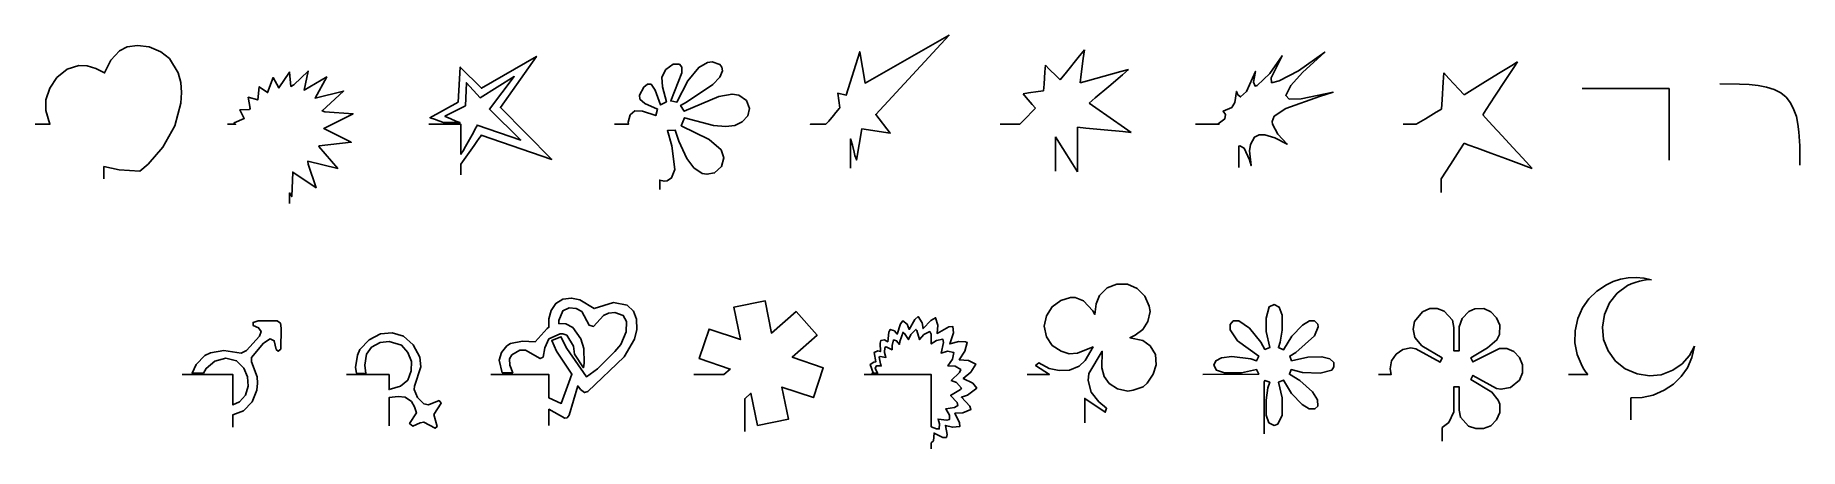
# Model space of a CAD drawing. Extents: x 5887 to 7299, y 436 to 766.
import ezdxf

# ---------------------------------------------------------------- set-up
doc = ezdxf.new("R2010")
doc.units = 0
doc.header["$LTSCALE"] = 29.195644
doc.header["$MEASUREMENT"] = 0

msp = doc.modelspace()

# ---------------------------------------------------------------- linework, layer by layer
at = {"linetype": 'Continuous'}
for points in [[(6509.16883, 695.148284), (6507.125135, 695.148284), (6519.387305, 695.148284), (6520.263175, 696.024153), (6521.722957, 697.775892), (6525.51839, 702.155238), (6527.562086, 704.49089), (6529.021868, 706.534585), (6530.189693, 707.702411), (6530.773606, 708.286323), (6529.021868, 719.964581), (6535.736866, 718.504799), (6546.539254, 753.247615), (6550.918601, 728.139361), (6618.068582, 766.385655), (6559.385337, 703.031108), (6571.063595, 688.141329), (6548.290993, 691.644806), (6543.911646, 666.536553), (6543.911646, 667.120465), (6543.327733, 668.288291), (6542.74382, 670.331986), (6542.159908, 672.959594), (6540.700125, 678.506767), (6539.240343, 683.470026), (6539.240343, 660.113511)], [(5886.7177, 695.148284), (5898.395957, 695.148284), (5895.184436, 706.242628), (5895.184436, 714.709365), (5898.395957, 724.051971), (5903.94313, 732.518708), (5912.11791, 739.233706), (5921.460516, 742.15327), (5928.175514, 741.861314), (5935.182469, 739.817619), (5942.189423, 736.314142), (5947.152683, 746.532617), (5954.159637, 753.831528), (5960.290723, 757.043049), (5968.465503, 758.210875), (5977.808109, 757.043049), (5987.150715, 753.247615), (5994.15767, 747.700443), (6001.164624, 736.314142), (6003.208319, 728.723274), (6003.792232, 720.548494), (6003.208319, 712.081757), (5998.537016, 693.980458), (5988.902454, 676.755028), (5976.93224, 663.325032), (5970.509198, 657.777859), (5953.867681, 658.653729), (5941.60551, 661.281337), (5941.60551, 651.646774)], [(6201.738698, 695.148284), (6227.430865, 695.148284), (6227.430865, 671.207856), (6229.182604, 673.835464), (6230.934342, 677.338941), (6235.313689, 684.929808), (6237.357384, 688.725242), (6238.817166, 691.644806), (6239.984992, 693.688501), (6240.276949, 694.272414), (6240.276949, 694.564371), (6275.311721, 682.594157), (6250.203468, 707.410454), (6270.056505, 733.394577), (6242.904557, 716.461104), (6231.810212, 728.431318), (6230.934342, 710.038062), (6214.584782, 701.571325), (6214.876738, 701.279369), (6216.044564, 700.987412), (6219.256085, 699.52763), (6223.343475, 697.775892), (6226.554996, 696.608066), (6213.416956, 696.608066), (6209.621522, 698.067848), (6206.118045, 699.235674), (6203.490437, 700.111543), (6202.906524, 700.4035), (6202.614568, 700.4035), (6225.095214, 712.957626), (6226.846952, 740.985445), (6243.780426, 724.051971), (6287.865848, 749.452181), (6258.962161, 708.57828), (6300.128019, 667.120465), (6243.488469, 686.38959), (6243.196513, 685.805678), (6242.028687, 684.053939), (6239.984992, 681.426331), (6237.941297, 678.21481), (6227.430865, 663.325032), (6227.430865, 654.858295)], [(6707.115296, 730.766969), (6712.110995, 736.973747), (6721.388722, 748.50062), (6726.384421, 754.707397)], [(6726.384421, 754.707397), (6725.476112, 747.89508), (6723.789253, 735.243635), (6722.880944, 728.431318)], [(6849.881995, 660.697424), (6849.881995, 677.630897), (6850.757865, 677.922854), (6854.261342, 676.171115), (6858.640688, 666.828509), (6859.808514, 662.157206), (6858.640688, 673.835464), (6859.224601, 679.090679), (6862.436122, 684.929808), (6866.231556, 686.681547), (6870.902859, 686.681547), (6878.785683, 684.345895), (6888.712202, 679.382636), (6881.121334, 687.26546), (6877.033944, 695.148284), (6876.741988, 697.483935), (6878.20177, 701.571325), (6887.544376, 707.702411), (6914.696325, 717.336973), (6925.498713, 720.84045), (6899.806547, 715.585234), (6890.171984, 715.293278), (6887.544376, 718.212842), (6891.631766, 726.095666), (6900.974372, 736.606098), (6918.783715, 752.955659), (6897.762851, 738.06588), (6882.28916, 729.8911), (6876.158075, 728.431318), (6875.866118, 732.226752), (6884.624812, 750.036094), (6874.698293, 735.730229), (6864.771774, 726.095666), (6863.020035, 725.80371), (6861.852209, 729.015231), (6863.311992, 737.481967), (6856.013081, 721.424363), (6851.341777, 717.045017), (6849.298082, 718.796755), (6848.130257, 721.424363), (6846.670474, 712.66567), (6844.334823, 708.57828), (6837.327868, 705.658715), (6839.371563, 703.031108), (6838.787651, 699.52763), (6833.532435, 695.44024), (6834.116348, 695.148284), (6815.431135, 695.148284)], [(6040.578744, 695.148284), (6047.001785, 695.148284), (6045.83396, 696.316109), (6054.00874, 699.819587), (6050.505263, 706.826541), (6058.09613, 707.118498), (6058.680043, 707.702411), (6057.220261, 716.75306), (6064.811128, 714.709365), (6065.978954, 725.219797), (6072.693952, 720.548494), (6077.073299, 732.518708), (6081.744602, 724.343928), (6090.211338, 736.898055), (6091.379164, 725.511753), (6093.714816, 726.679579), (6105.101117, 737.773924), (6101.889596, 722.592189), (6119.990895, 733.102621), (6110.648289, 716.169147), (6133.420892, 721.71632), (6116.195462, 705.950672), (6118.531113, 705.074803), (6141.011759, 703.61502), (6117.655244, 691.936763), (6139.551977, 680.842418), (6113.85981, 677.922854), (6113.567854, 677.338941), (6128.749588, 659.821554), (6104.80916, 665.660683), (6105.101117, 663.325032), (6111.524159, 644.347863), (6092.838946, 656.90199), (6091.963077, 637.340909), (6090.211338, 640.260473), (6090.211338, 631.793736)], [(6350.344526, 695.148284), (6361.438871, 695.148284), (6361.146915, 696.900022), (6362.898653, 702.739151), (6366.694087, 705.950672), (6372.825172, 705.658715), (6383.335604, 702.155238), (6384.795386, 707.410454), (6374.576911, 711.789801), (6370.489521, 715.293278), (6370.197564, 718.504799), (6373.701042, 724.927841), (6376.620606, 727.263492), (6379.54017, 727.263492), (6382.751691, 722.592189), (6387.131038, 710.621975), (6391.802341, 713.249583), (6388.59082, 725.219797), (6388.298864, 732.810664), (6391.510384, 738.94175), (6397.349513, 743.321096), (6402.312773, 743.321096), (6404.064511, 740.985445), (6404.064511, 736.314142), (6395.305818, 713.833496), (6400.269078, 712.957626), (6409.027771, 729.8911), (6417.786464, 740.693488), (6424.793419, 744.488922), (6428.588852, 745.072835), (6434.719938, 743.02914), (6436.17972, 740.985445), (6436.763633, 738.06588), (6434.719938, 732.810664), (6428.880809, 726.971536), (6407.859945, 712.957626), (6403.188642, 710.330019), (6406.108206, 705.658715), (6433.844068, 717.336973), (6444.3545, 719.380668), (6449.901672, 718.504799), (6456.032758, 714.125452), (6458.368409, 707.702411), (6456.908627, 701.863282), (6452.52928, 697.191979), (6446.690152, 694.272414), (6439.391241, 693.396545), (6429.464722, 694.272414), (6406.400163, 700.4035), (6403.772555, 693.980458), (6425.961244, 682.886113), (6435.595807, 674.711333), (6437.931458, 668.288291), (6435.887763, 661.281337), (6430.340591, 656.318077), (6424.209506, 655.150251), (6420.414072, 655.734164), (6413.699074, 660.405467), (6408.151902, 667.704378), (6401.72886, 681.718287), (6398.809295, 690.476981), (6392.67821, 690.185024), (6396.181688, 677.922854), (6398.517339, 658.945685), (6395.889731, 652.230687), (6392.386254, 649.895035), (6390.050602, 649.603079), (6386.547125, 650.478948), (6386.547125, 642.888081)], [(6693.6853, 722.008276), (6694.063762, 727.306745), (6694.76662, 737.146758), (6695.145082, 742.445227)], [(6695.145082, 742.445227), (6698.248471, 739.417531), (6704.011907, 733.794666), (6707.115296, 730.766969)], [(6722.880944, 728.431318), (6728.948164, 730.073573), (6742.296047, 733.686534), (6755.643931, 737.299495), (6761.71115, 738.94175)], [(6761.71115, 738.94175), (6756.784385, 734.744876), (6745.945503, 725.511753), (6735.10662, 716.278631), (6730.179855, 712.081757)], [(7012.209776, 707.410454), (7012.66393, 714.904003), (7013.50736, 728.820593), (7013.961515, 736.314142)], [(7013.961515, 736.314142), (7018.20029, 731.772597), (7026.0723, 723.3383), (7030.311075, 718.796755)], [(7030.311075, 718.796755), (7034.744142, 721.529468), (7045.315301, 728.045935), (7057.93249, 735.823655), (7068.503649, 742.340123), (7072.936715, 745.072835)], [(7072.936715, 745.072835), (7070.052186, 740.670132), (7063.173692, 730.171378), (7054.963877, 717.640608), (7048.085383, 707.141854), (7045.200854, 702.739151)], [(6677.335739, 719.672625), (6681.574514, 720.278164), (6689.446525, 721.402737), (6693.6853, 722.008276)], [(7124.904962, 723.760015), (7194.390594, 723.760015), (7194.390594, 666.536553)], [(7234.97254, 727.555448), (7250.738187, 727.263492), (7258.329055, 726.971536), (7265.627966, 726.095666), (7272.342964, 724.927841), (7278.474049, 722.884145), (7283.729265, 720.256537), (7288.108612, 716.75306), (7291.612089, 712.373714), (7294.239697, 706.826541), (7296.283392, 701.279369), (7297.451218, 695.148284), (7298.327087, 689.017198), (7298.911, 677.922854), (7298.911, 673.543507), (7298.911, 662.449162)], [(6674.708131, 695.148284), (6679.779523, 700.295368), (6684.915793, 705.57221), (6687.262258, 707.994367)], [(6687.262258, 707.994367), (6684.688716, 711.022063), (6679.909281, 716.644928), (6677.335739, 719.672625)], [(6730.179855, 712.081757), (6735.425947, 708.432302), (6746.96735, 700.4035), (6758.508753, 692.374697), (6763.754845, 688.725242)], [(6992.064782, 695.148284), (6999.363693, 699.495191), (7008.025067, 704.815286), (7012.209776, 707.410454)], [(6658.942484, 695.148284), (6664.197699, 695.148284), (6669.452915, 695.148284), (6674.708131, 695.148284)], [(6763.754845, 688.725242), (6757.048971, 689.363897), (6742.296047, 690.768937), (6727.543123, 692.173977), (6720.837249, 692.812632)], [(6720.837249, 692.812632), (6720.837249, 683.578158), (6720.837249, 666.428421), (6720.837249, 657.193946)], [(6981.55435, 695.148284), (6985.122706, 695.148284), (6988.691063, 695.148284), (6992.064782, 695.148284)], [(7045.200854, 702.739151), (7047.400316, 700.361791), (7053.072612, 694.230706), (7060.828609, 685.847386), (7069.279174, 676.71332), (7077.035171, 668.329999), (7082.707468, 662.198914), (7084.906929, 659.821554)], [(6720.837249, 657.193946), (6716.944496, 663.42235), (6709.158991, 675.879159), (6703.319862, 685.221765)], [(6703.319862, 685.221765), (6703.319862, 677.263248), (6703.319862, 667.87739), (6703.319862, 657.777859)], [(7030.311075, 679.966549), (7026.840038, 674.63564), (7019.28161, 663.011449), (7011.917819, 651.646774)], [(7084.906929, 659.821554), (7081.882669, 660.937458), (7074.083262, 663.815314), (7063.418765, 667.750342), (7051.799239, 672.037761), (7041.134743, 675.972789), (7033.335335, 678.850645), (7030.311075, 679.966549)], [(7011.917819, 651.646774), (7011.917819, 647.862154), (7011.917819, 644.142412), (7011.917819, 640.552429)], [(6680.54726, 494.866166), (6698.356603, 494.866166), (6687.262258, 502.165077), (6689.889866, 504.208772), (6698.064646, 499.829425), (6706.239427, 498.077687), (6714.414207, 498.369643), (6722.297031, 501.581164), (6726.968334, 506.252467), (6733.391376, 517.054855), (6720.837249, 512.091596), (6714.122251, 511.507683), (6707.699209, 513.551378), (6700.692254, 518.222681), (6696.020951, 525.229636), (6694.269213, 533.696372), (6696.020951, 541.871153), (6700.692254, 549.170064), (6707.407253, 554.133323), (6715.290076, 556.468975), (6719.08551, 556.468975), (6725.800508, 553.841367), (6733.099419, 545.958543), (6734.851158, 543.038978), (6735.727027, 551.505715), (6738.354635, 558.220713), (6744.48572, 564.351799), (6752.368544, 567.271363), (6760.835281, 567.271363), (6768.718105, 563.767886), (6774.84919, 557.6368), (6778.352667, 549.753977), (6778.93658, 545.37463), (6777.184842, 537.491806), (6773.097452, 531.068764), (6766.966366, 526.397461), (6762.878976, 524.353766), (6773.097452, 522.310071), (6778.93658, 517.930725), (6783.315927, 510.92377), (6783.89984, 502.74899), (6781.564188, 495.158122), (6776.600929, 488.151168), (6773.389408, 485.231603), (6765.506584, 482.312039), (6761.127238, 481.728126), (6752.952457, 483.479865), (6746.237459, 487.859211), (6742.150069, 493.406384), (6740.39833, 500.413338), (6740.690287, 513.551378), (6729.887898, 495.742035), (6729.303986, 490.194863), (6731.931594, 480.852257), (6738.062679, 472.969433), (6744.193764, 468.006173), (6743.025938, 464.794652), (6726.676378, 475.888997), (6726.676378, 456.327916)], [(7121.401484, 539.827458), (7125.123929, 548.253138), (7130.160178, 555.556611), (7136.51023, 561.710505), (7144.174087, 566.68745)], [(7161.10756, 566.103537), (7152.835461, 560.058958), (7146.704376, 552.392398), (7142.714305, 543.038978)], [(7144.174087, 566.68745), (7149.62394, 569.293432), (7155.463069, 571.185742), (7161.691473, 572.234622)], [(7170.742123, 569.607014), (7167.141327, 568.633826), (7163.929806, 567.466001), (7161.10756, 566.103537)], [(7161.691473, 572.234622), (7168.028009, 572.634711), (7174.234787, 572.12649), (7180.376685, 570.77484)], [(7180.376685, 570.77484), (7177.749077, 570.991104), (7174.537557, 570.558576), (7170.742123, 569.607014)], [(6251.371293, 494.866166), (6297.792367, 494.866166), (6297.792367, 476.180954), (6307.718886, 471.801607), (6313.849971, 488.443124), (6316.185623, 495.158122), (6303.923452, 513.551378), (6300.128019, 522.310071), (6307.42693, 525.229636), (6312.098233, 515.887029), (6327.863881, 493.114427), (6336.622574, 499.537469), (6350.636483, 513.259422), (6355.307786, 519.09855), (6359.687133, 529.025069), (6359.979089, 537.491806), (6357.351481, 542.163109), (6350.636483, 544.498761), (6345.381267, 543.914848), (6341.585833, 542.163109), (6333.411053, 533.404416), (6329.907576, 534.572242), (6324.068447, 545.37463), (6319.6891, 547.710281), (6314.141928, 548.294194), (6308.886712, 545.958543), (6305.675191, 538.075719), (6305.675191, 535.740067), (6311.222363, 535.448111), (6317.061492, 532.528547), (6323.484534, 523.477897), (6325.820185, 515.887029), (6326.112142, 503.916815), (6325.528229, 500.413338), (6318.229318, 511.215726), (6317.353449, 517.638768), (6312.098233, 526.397461), (6308.886712, 527.565287), (6306.843017, 527.565287), (6297.792367, 523.477897), (6294.580846, 516.178986), (6293.121064, 508.880075), (6290.785413, 507.712249), (6279.107155, 514.427247), (6274.435852, 514.427247), (6268.01281, 510.631814), (6266.261072, 507.420293), (6266.553028, 502.457033), (6268.88868, 496.325948), (6260.421943, 496.325948), (6258.086291, 506.544423), (6259.83803, 512.675509), (6264.217377, 517.930725), (6267.136941, 519.682463), (6276.771504, 521.726158), (6286.698023, 521.142245), (6296.332585, 531.652677), (6297.792367, 532.820503), (6297.792367, 539.535501), (6299.544106, 546.250499), (6303.33954, 551.797672), (6308.886712, 555.301149), (6315.893667, 556.177018), (6322.608665, 554.717236), (6333.994966, 547.710281), (6349.468657, 552.673541), (6360.563002, 550.337889), (6365.526261, 545.666586), (6367.861913, 539.243545), (6368.153869, 531.068764), (6366.402131, 523.18594), (6357.935394, 509.172031), (6329.031706, 481.43617), (6326.404098, 480.5603), (6323.192578, 482.895952), (6320.856926, 485.815516), (6314.141928, 462.459001), (6312.390189, 460.415306), (6310.638451, 460.123349), (6297.792367, 467.130304), (6297.792367, 454.284221)], [(6413.699074, 494.866166), (6437.931458, 494.866166), (6442.894718, 499.245512), (6418.078421, 507.712249), (6425.961244, 531.360721), (6451.069498, 522.893984), (6445.814282, 548.878107), (6470.922536, 553.841367), (6475.885796, 528.1492), (6495.738834, 545.37463), (6512.380351, 526.397461), (6492.527313, 508.880075), (6517.34361, 500.413338), (6509.460786, 476.47291), (6484.352532, 484.939647), (6489.607748, 459.24748), (6464.791451, 454.284221), (6459.536235, 479.976387), (6454.572976, 475.597041), (6454.572976, 449.320961)], [(6821.270264, 494.866166), (6865.939599, 495.158122), (6864.187861, 498.953556), (6852.217647, 496.325948), (6838.495694, 496.325948), (6832.072652, 498.369643), (6830.028957, 502.457033), (6831.48874, 505.960511), (6836.160043, 508.296162), (6844.334823, 509.463988), (6859.516558, 507.420293), (6864.187861, 505.960511), (6865.939599, 509.755944), (6849.006126, 522.018115), (6843.166997, 530.776808), (6843.166997, 534.864198), (6845.502649, 537.783762), (6849.881995, 537.783762), (6858.640688, 531.944634), (6867.691338, 520.850289), (6870.902859, 515.01116), (6874.698293, 516.470942), (6871.778728, 529.317026), (6871.778728, 540.119414), (6874.406336, 549.170064), (6878.20177, 550.921802), (6882.28916, 548.878107), (6884.624812, 542.455066), (6884.624812, 530.484851), (6883.165029, 520.850289), (6881.705247, 516.470942), (6885.792637, 514.719204), (6892.507636, 525.521592), (6900.974372, 534.572242), (6906.521545, 537.783762), (6910.608935, 537.783762), (6913.236543, 535.156155), (6913.528499, 533.112459), (6910.608935, 525.813548), (6895.719156, 512.675509), (6890.755897, 509.755944), (6892.215679, 505.960511), (6905.353719, 508.880075), (6916.448064, 509.172031), (6922.871105, 507.420293), (6926.082626, 504.500728), (6926.082626, 500.997251), (6924.330887, 498.369643), (6914.988281, 496.033992), (6900.974372, 496.617904), (6891.923723, 498.953556), (6890.46394, 495.158122), (6898.930677, 490.194863), (6908.857196, 481.144213), (6912.944586, 474.721171), (6913.236543, 469.757912), (6910.900891, 467.42226), (6906.229588, 467.42226), (6900.682416, 470.925738), (6892.215679, 479.684431), (6885.792637, 490.486819), (6881.705247, 488.735081), (6884.624812, 476.180954), (6884.624812, 462.459001), (6881.121334, 455.16009), (6878.20177, 454.284221), (6874.11438, 456.327916), (6871.778728, 462.459001), (6871.778728, 474.429215), (6873.23851, 484.355734), (6874.698293, 488.735081), (6870.902859, 490.194863), (6870.318946, 489.027037), (6870.318946, 447.569223)], [(6004.376145, 494.866166), (6044.95809, 494.866166), (6044.95809, 470.633781), (6050.213306, 472.969433), (6054.884609, 478.516605), (6057.220261, 485.52356), (6056.636348, 493.114427), (6053.716783, 500.121382), (6047.877655, 505.960511), (6039.118961, 508.004206), (6030.360268, 505.668554), (6023.353314, 499.829425), (6021.309619, 496.033992), (6012.258969, 496.033992), (6015.47049, 503.040946), (6022.477444, 510.047901), (6026.856791, 512.383552), (6037.659179, 514.135291), (6051.381132, 512.091596), (6055.760478, 514.135291), (6066.27091, 525.521592), (6067.438736, 529.317026), (6065.395041, 532.23659), (6061.015694, 534.280285), (6061.015694, 536.615937), (6065.103085, 537.783762), (6080.284819, 537.783762), (6082.912427, 536.032024), (6083.49634, 531.944634), (6083.204384, 515.303117), (6081.160689, 513.551378), (6079.40895, 515.01116), (6077.949168, 522.018115), (6074.737647, 523.477897), (6069.482431, 519.97442), (6059.847869, 508.588118), (6059.847869, 505.084641), (6064.227215, 493.114427), (6064.519172, 488.151168), (6063.935259, 482.312039), (6060.431782, 472.969433), (6053.424827, 465.962478), (6044.95809, 462.750957), (6044.95809, 452.824438)], [(6550.042731, 494.866166), (6603.762716, 494.866166), (6603.762716, 453.116395), (6608.142063, 451.364656), (6610.185758, 451.364656), (6610.477714, 455.452046), (6609.309889, 459.24748), (6616.316843, 458.371611), (6618.360538, 458.955524), (6618.360538, 462.459001), (6615.440974, 467.42226), (6622.447929, 468.590086), (6625.075536, 470.049868), (6624.491624, 472.677476), (6619.236408, 478.224649), (6627.119232, 482.895952), (6627.995101, 484.063778), (6623.907711, 488.443124), (6619.820321, 490.194863), (6626.535319, 496.617904), (6627.411188, 498.953556), (6623.031841, 501.581164), (6617.192713, 501.87312), (6620.69619, 507.128336), (6621.864016, 512.675509), (6616.900756, 513.551378), (6611.64554, 512.091596), (6613.689235, 520.558333), (6613.105322, 523.18594), (6608.142063, 522.310071), (6603.762716, 519.390507), (6603.762716, 527.273331), (6602.594891, 529.317026), (6597.923588, 526.981374), (6594.42011, 522.893984), (6592.376415, 530.192895), (6591.500546, 531.068764), (6587.413156, 526.981374), (6585.661417, 522.893984), (6582.449896, 527.857244), (6581.28207, 528.733113), (6578.654463, 521.434202), (6578.362506, 519.09855), (6576.026855, 522.018115), (6573.691203, 522.602028), (6572.523377, 518.222681), (6572.523377, 514.719204), (6567.852074, 517.054855), (6566.684248, 516.470942), (6566.392292, 512.675509), (6567.560118, 508.588118), (6562.888815, 509.463988), (6562.012945, 508.880075), (6563.180771, 503.624859), (6563.764684, 501.87312), (6559.96925, 501.87312), (6558.801425, 500.121382), (6560.84512, 496.033992), (6556.465773, 496.033992), (6557.341642, 496.325948), (6555.005991, 503.040946), (6557.925555, 504.792685), (6559.385337, 505.084641), (6558.217512, 512.675509), (6561.137076, 513.843334), (6563.180771, 513.259422), (6562.888815, 519.97442), (6563.472728, 522.310071), (6566.392292, 522.602028), (6569.0199, 521.142245), (6569.895769, 528.733113), (6571.063595, 531.068764), (6574.275116, 529.900939), (6576.610767, 527.273331), (6579.238375, 535.448111), (6580.990114, 537.783762), (6584.493591, 535.156155), (6586.24533, 531.068764), (6590.624677, 538.951588), (6593.252285, 541.28724), (6596.463805, 536.32398), (6597.339675, 531.652677), (6603.47076, 538.075719), (6607.266194, 540.41137), (6609.017932, 534.572242), (6608.434019, 527.857244), (6617.776625, 533.112459), (6620.988146, 533.404416), (6621.572059, 528.441156), (6618.652495, 519.390507), (6625.951406, 521.434202), (6631.206622, 521.142245), (6632.666404, 520.558333), (6630.622709, 513.551378), (6626.243362, 506.83638), (6633.542273, 506.252467), (6639.381402, 503.332903), (6635.585968, 496.909861), (6629.454883, 491.654645), (6637.045751, 488.151168), (6640.257271, 484.063778), (6632.95836, 478.516605), (6627.995101, 476.764867), (6634.710099, 469.757912), (6635.585968, 466.838348), (6629.162927, 464.21074), (6622.739885, 463.918783), (6626.535319, 456.327916), (6626.827275, 453.408351), (6620.69619, 452.824438), (6615.149018, 454.284221), (6616.6088, 446.98531), (6616.024887, 444.649658), (6613.105322, 444.649658), (6606.098368, 448.153135), (6605.514455, 442.02205), (6603.762716, 440.270312), (6603.762716, 435.599008)], [(6961.701312, 494.866166), (6971.919787, 494.866166), (6971.043918, 499.537469), (6972.211744, 505.960511), (6976.007177, 511.215726), (6981.262393, 515.01116), (6987.685435, 516.178986), (6991.772825, 515.595073), (7011.04195, 504.792685), (7012.793689, 508.296162), (6996.444128, 517.930725), (6990.896956, 524.645723), (6989.437174, 531.360721), (6990.604999, 537.491806), (6997.028041, 545.082673), (7002.86717, 547.710281), (7008.706299, 547.710281), (7014.253471, 545.666586), (7020.968469, 538.367675), (7022.136295, 532.528547), (7022.136295, 513.843334), (7026.223685, 513.843334), (7026.223685, 533.112459), (7028.851293, 539.827458), (7034.106509, 545.37463), (7038.777812, 547.418325), (7046.076723, 547.710281), (7051.623895, 545.082673), (7056.295198, 540.41137), (7058.922806, 534.572242), (7058.63085, 526.981374), (7056.587155, 522.602028), (7048.996287, 516.178986), (7035.566291, 508.296162), (7037.31803, 505.084641), (7058.63085, 515.887029), (7064.469979, 515.887029), (7070.017151, 513.259422), (7074.688454, 508.588118), (7077.024106, 502.74899), (7077.024106, 496.325948), (7074.688454, 490.486819), (7067.389543, 484.64769), (7059.798676, 483.187908), (7056.295198, 483.771821), (7037.31803, 494.282253), (7035.566291, 491.070732), (7052.499765, 480.852257), (7057.463024, 474.429215), (7058.922806, 471.217694), (7058.922806, 464.502696), (7056.295198, 458.663567), (7051.623895, 453.992264), (7045.784767, 451.656613), (7039.653681, 451.656613), (7033.814552, 453.700308), (7027.391511, 460.707262), (7026.223685, 466.546391), (7026.223685, 485.231603), (7022.136295, 485.231603), (7022.136295, 465.086609), (7018.048905, 456.619872), (7012.793689, 452.532482), (7012.793689, 441.730094)], [(7124.904962, 501.581164), (7120.908808, 510.882714), (7118.992844, 520.37586), (7119.157069, 530.033231), (7121.401484, 539.827458)], [(7142.714305, 543.038978), (7140.94094, 532.80969), (7141.95738, 523.099435), (7145.633869, 513.843334)], [(6135.756543, 494.866166), (6169.915447, 494.866166), (6169.915447, 482.895952), (6178.966096, 485.52356), (6184.805225, 490.486819), (6187.432833, 497.78573), (6187.724789, 505.376598), (6184.805225, 512.675509), (6179.841965, 518.514637), (6169.915447, 521.434202), (6162.616536, 520.558333), (6155.901537, 516.762899), (6151.814147, 511.215726), (6150.354365, 502.457033), (6151.230234, 495.742035), (6143.931323, 496.033992), (6143.055454, 500.705295), (6144.515236, 510.339857), (6146.558931, 515.01116), (6153.857842, 522.602028), (6162.908492, 527.565287), (6172.251098, 528.441156), (6181.301748, 525.521592), (6189.184572, 518.806594), (6194.439787, 508.880075), (6195.315657, 500.997251), (6190.352397, 485.52356), (6190.060441, 482.895952), (6192.688049, 476.47291), (6197.651308, 471.509651), (6201.446742, 470.633781), (6209.913479, 474.137259), (6211.665217, 472.093563), (6205.826089, 463.042914), (6208.453697, 453.408351), (6206.701958, 451.948569), (6197.651308, 456.911829), (6194.731744, 456.327916), (6188.892615, 453.700308), (6186.265007, 455.744003), (6191.81218, 464.21074), (6190.352397, 469.173999), (6187.724789, 473.261389), (6182.76153, 476.764867), (6177.214358, 477.348779), (6169.915447, 476.47291), (6169.915447, 453.992264)], [(7145.633869, 513.843334), (7151.54869, 505.571235), (7159.280129, 499.44015), (7168.698428, 495.450079)], [(7214.827545, 517.638768), (7212.58532, 508.499364), (7209.011773, 500.368961), (7204.106905, 493.275587), (7197.870715, 487.247271), (7190.303204, 482.312039)], [(7197.310159, 498.369643), (7204.901026, 503.624859), (7210.740155, 510.047901), (7214.827545, 517.638768)], [(7113.810617, 494.866166), (7118.860382, 494.866166), (7124.039906, 494.866166), (7129.284308, 494.866166)], [(7129.284308, 494.866166), (7127.629889, 496.931487), (7126.170106, 499.126567), (7124.904962, 501.581164)], [(7168.698428, 495.450079), (7178.646573, 493.806472), (7188.140564, 494.758034), (7197.310159, 498.369643)], [(7190.303204, 482.312039), (7181.663456, 478.516605), (7172.764192, 476.47291), (7163.735168, 476.180954)], [(7163.735168, 476.180954), (7163.735168, 470.666221), (7163.735168, 464.762213), (7163.735168, 458.663567)]]:
    msp.add_lwpolyline(points, dxfattribs=at)

doc.saveas('drawing.dxf')
